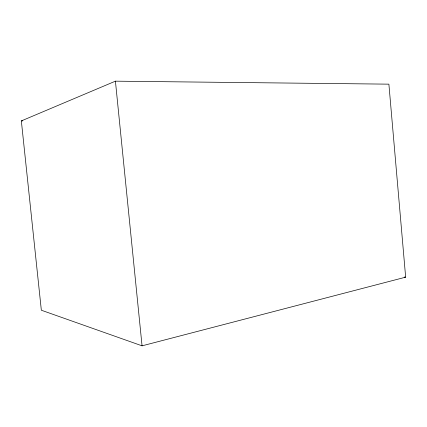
<?xml version="1.0" encoding="UTF-8"?>
<svg xmlns="http://www.w3.org/2000/svg" width="427" height="427" viewBox="0 0 427 427"><rect width="100%" height="100%" fill="white"/><g stroke="black" fill="none" stroke-linecap="round" stroke-linejoin="round"><path stroke-width="0.64" d="M21.35 120.91L115.423 81.167L388.89 84.156L405.65 277.166L142.058 345.833L41.339 310.221L21.35 120.91L22.684 120.878M404.326 277.043L405.65 277.166M115.423 81.167L142.058 345.833"/></g></svg>
